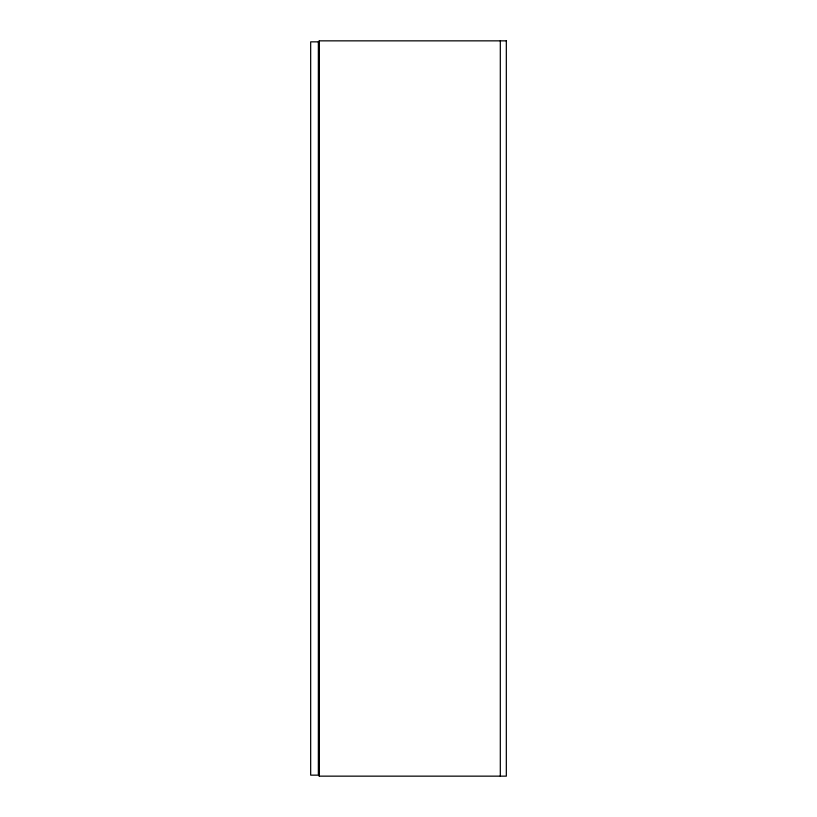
<?xml version="1.0" encoding="UTF-8"?>
<svg xmlns="http://www.w3.org/2000/svg" width="817" height="817" viewBox="0 0 817 817"><rect width="100%" height="100%" fill="white"/><g stroke="black" fill="none" stroke-linecap="round" stroke-linejoin="round"><path stroke-width="1.23" d="M319.365 434.899L319.365 440.925M500.31 40.85L500.31 776.15M319.365 40.85L319.365 776.15M506.326 40.85L319.161 40.85L319.161 776.15L506.326 776.15L506.326 40.85M318.354 41.851L310.674 41.851L310.674 775.149L318.354 775.149L318.354 41.851"/></g></svg>
